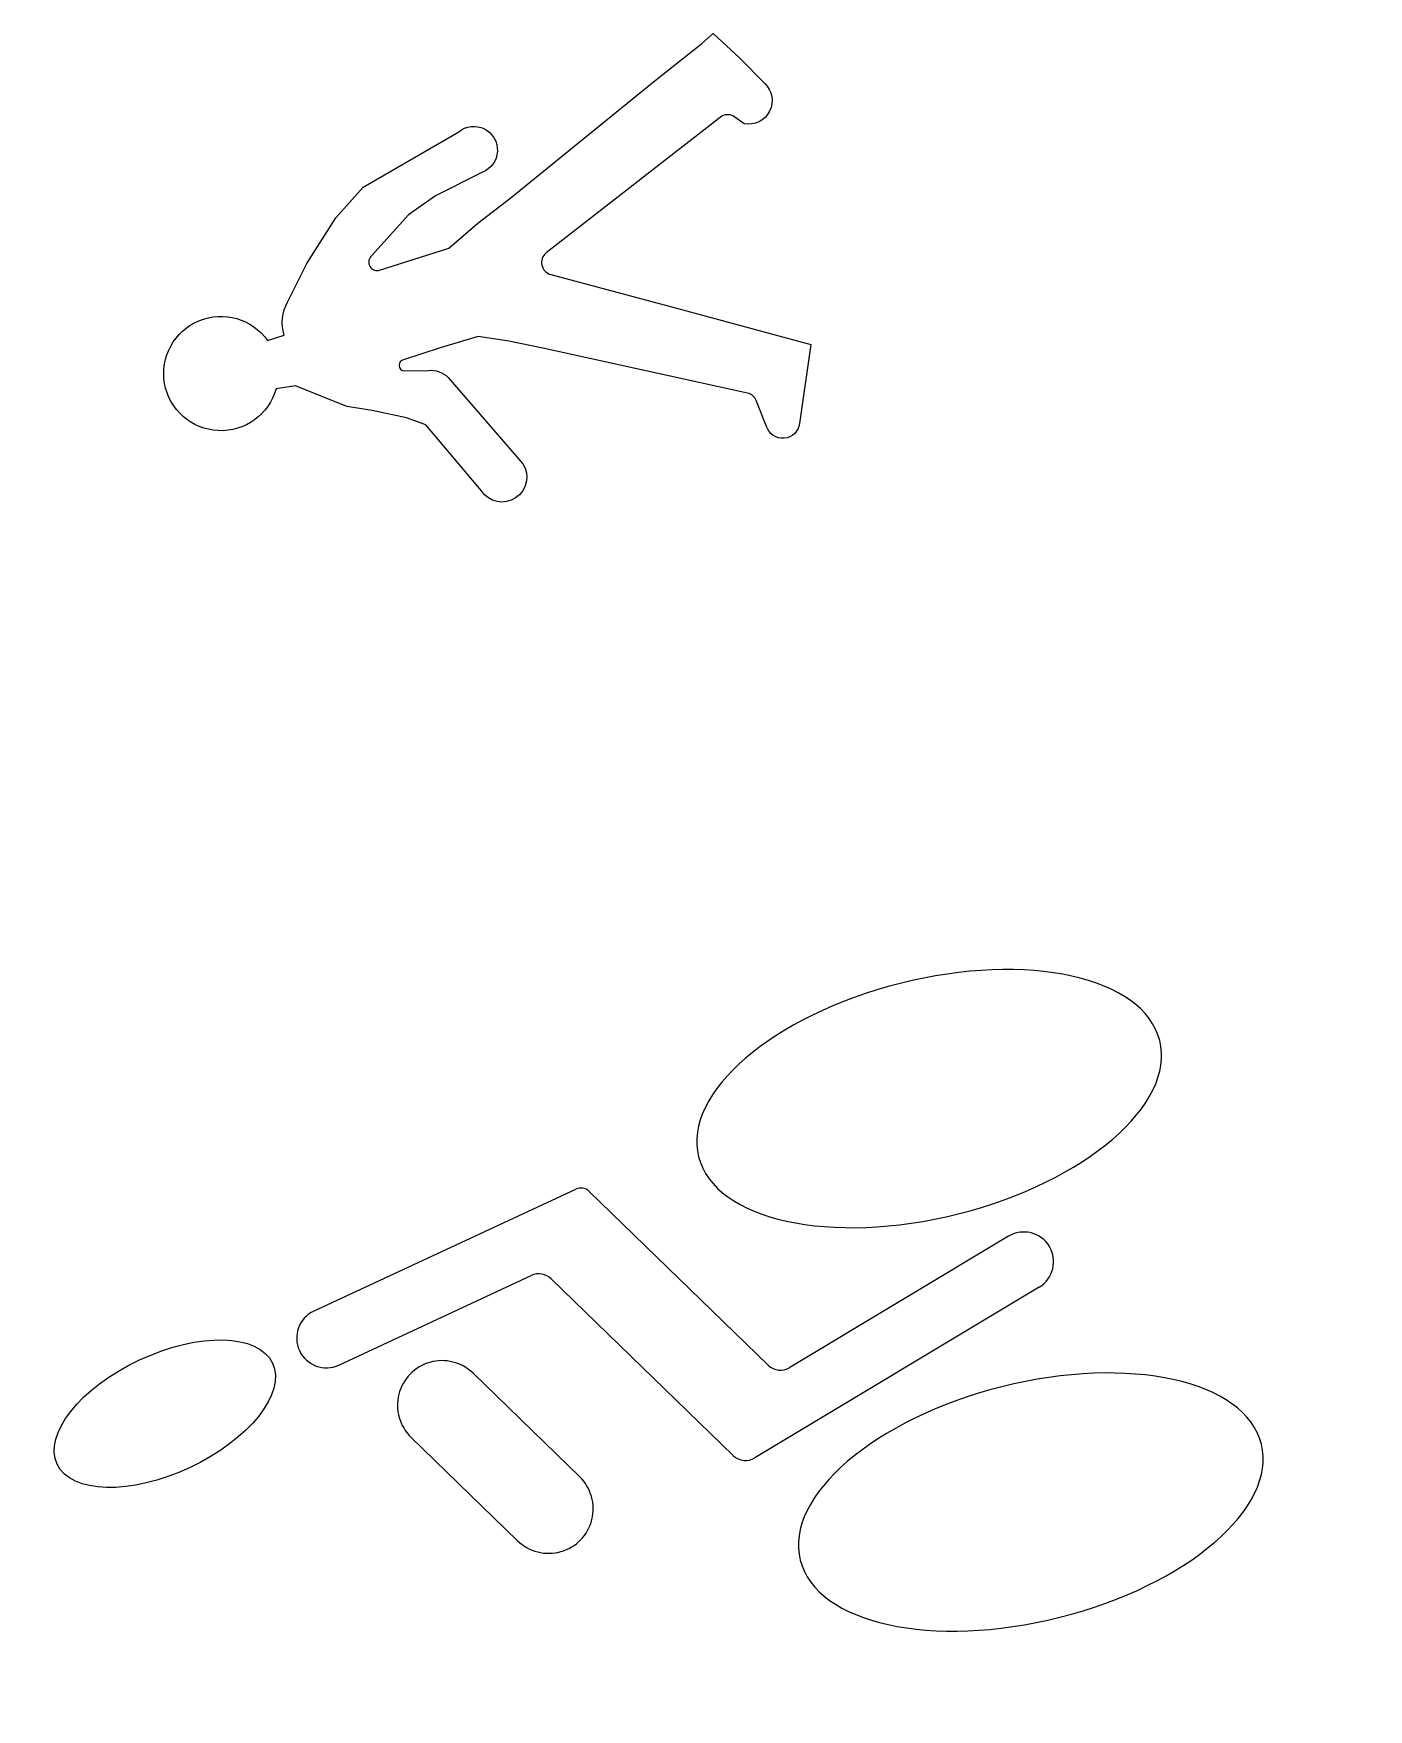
# Model space of a CAD drawing. Header units: metres. Extents: x -2858 to 512, y -1995 to 1252.
# Drawn here: x -1023.419 to -1021.174, y -862.476 to -859.656 of the extents above; entities that cross this region are included whole.
import ezdxf

# ---------------------------------------------------------------- set-up
doc = ezdxf.new("R2010")
doc.units = ezdxf.units.M
doc.layers.add('DWG_Projet_-_Pro - 1', color=7, linetype='Continuous')

# ---------------------------------------------------------------- blocks, each defined once
blk = doc.blocks.new('cyciste')
at = {"layer": 'DWG_Projet_-_Pro - 1', "color": 7, "linetype": 'Continuous', "ltscale": 2}
for p, q in [((-0.1265, 0.3501), (0.1564, -0.0474)), ((-0.2073, 0.2911), (0, 0)), ((0.0005, -0.034), (-0.2363, -0.3892)), ((0.1567, -0.0701), (-0.0761, -0.4193)), ((0.1357, -0.8439), (-0.2338, -0.4257)), ((0.2106, -0.7776), (-0.0736, -0.4559))]:
    blk.add_line(p, q, dxfattribs=at)
at = {"layer": 'DWG_Projet_-_Pro - 1', "ltscale": 2, "flags": 128}
blk.add_lwpolyline([(-0.3184, -0.1416), (-0.1796, 0.0663, 1.000283), (-0.3043, 0.1496), (-0.4431, -0.0584, 1.0002)], format="xyb", close=True, dxfattribs=at)
at = {"layer": 'DWG_Projet_-_Pro - 1', "color": 7, "linetype": 'Continuous', "ltscale": 2}
for centre, radius, start, end in [((-0.1662, 0.3198), 0.05, 35.4457, 215.4336), ((-0.0245, -0.0174), 0.03, 326.3439, 35.3506), ((0.1401, -0.0589), 0.02, 326.332, 35.3547), ((-0.2113, -0.4058), 0.03, 146.314, 221.4883), ((-0.0511, -0.4359), 0.03, 146.3021, 221.4553), ((0.1731, -0.8107), 0.05, 221.4684, 41.4563)]:
    blk.add_arc(centre, radius, start, end, dxfattribs=at)
for centre, major_axis, start_param, end_param in [((-0.3406, 0.564), (-0.1164, 0.1627), 6.283185, 12.566361), ((0.414, -0.6042), (-0.1664, 0.3637), 0, 6.283175), ((-0.2225, -0.8955), (-0.1664, 0.3637), 0, 6.283175)]:
    blk.add_ellipse(centre, major_axis=major_axis, ratio=0.5, start_param=start_param, end_param=end_param, dxfattribs=at)

msp = doc.modelspace()

# ---------------------------------------------------------------- linework, layer by layer
at = {"linetype": 'Continuous', "ltscale": 2, "flags": 128}
msp.add_lwpolyline([(-1022.9782, -860.2491), (-1023.0111, -860.2541, -4.4428), (-1023.0253, -860.1729), (-1022.9972, -860.1638, -0.2073), (-1022.9917, -860.1082), (-1022.9594, -860.0433), (-1022.9105, -859.9665), (-1022.8644, -859.915), (-1022.7038, -859.8216, -1.1674), (-1022.6641, -859.8898), (-1022.743, -859.9292), (-1022.7882, -859.9612), (-1022.8499, -860.03, 0.775), (-1022.8388, -860.055), (-1022.7207, -860.0177), (-1022.6719, -859.9755), (-1022.6183, -859.9345), (-1022.3764, -859.7377), (-1022.2948, -859.6729), (-1022.2757, -859.6563), (-1022.2315, -859.6973), (-1022.1892, -859.7402, -0.7471), (-1022.2235, -859.8082), (-1022.2393, -859.7968, 0.2934), (-1022.261, -859.7954), (-1022.5569, -860.0253, 0.6073), (-1022.5488, -860.062), (-1022.3414, -860.1176), (-1022.1117, -860.1794), (-1022.1308, -860.3127, -0.8139), (-1022.1859, -860.3174), (-1022.2035, -860.2736, 0.249), (-1022.2178, -860.2614), (-1022.5624, -860.186), (-1022.6194, -860.174), (-1022.6713, -860.1661), (-1022.7349, -860.1852), (-1022.7965, -860.2056, 0.874101), (-1022.7957, -860.2241), (-1022.7547, -860.2232, -0.2272), (-1022.7217, -860.2351), (-1022.5962, -860.3803, -0.9964), (-1022.6656, -860.4261), (-1022.7589, -860.3149), (-1022.7919, -860.3029), (-1022.8495, -860.2909), (-1022.8922, -860.284), (-1022.9782, -860.2491)], format="xyb", dxfattribs=at)

# ---------------------------------------------------------------- block references
at = {"ltscale": 2, "rotation": 79.54767679878363}
msp.add_blockref('cyciste', (-1022.5818, -861.7461), dxfattribs=at)

doc.saveas('drawing.dxf')
